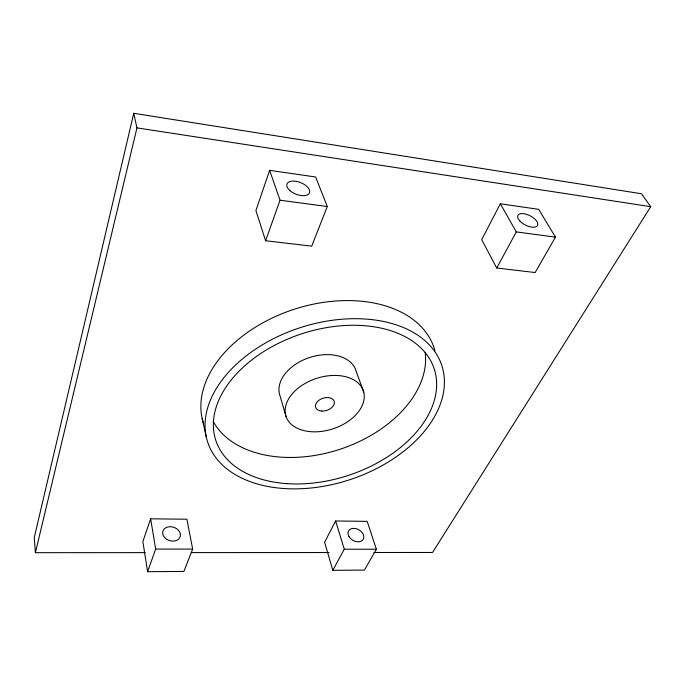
<?xml version="1.0" encoding="UTF-8"?>
<svg xmlns="http://www.w3.org/2000/svg" width="685" height="685" viewBox="0 0 685 685"><rect width="100%" height="100%" fill="white"/><g stroke="black" fill="none" stroke-linecap="round" stroke-linejoin="round"><path stroke-width="1.03" d="M373.822 552.504L432.535 552.47L650.75 206.682L641.503 193.761L133.738 113.299L34.25 537.622L35.397 552.684L145.357 552.624M35.397 552.684L136.957 127.881L133.738 113.299M150.649 518.81L142.865 541.604L147.6 571.701L183.888 571.427L192.665 549.096L186.894 519.23L150.649 518.81L155.666 549.07L147.6 571.701M269.633 170.334L255.907 210.543L265.6 240.735L311.709 246.172L327.276 206.545L315.648 177.004L269.633 170.334L280.054 200.217L265.6 240.735M335.633 520.985L324.604 542.229L332.824 570.314L364.429 570.083L376.382 549.233L367.186 521.353L335.633 520.985L344.272 549.216L332.824 570.314M500.341 203.779L481.709 239.664L496.736 268.006L535.156 272.536L555.458 237.147L538.693 209.336L500.341 203.779L516.31 231.898L555.458 237.147M496.736 268.006L516.31 231.898M191.261 552.598L328.98 552.53M155.666 549.07L192.665 549.096M344.272 549.216L376.382 549.233M280.054 200.217L327.276 206.545M136.957 127.881L650.75 206.682M363.726 392.145A40.723 26.527 -18.1 0 0 299.559 387.068A40.723 26.527 -18.1 0 0 310.759 431.687A40.723 26.527 -18.1 0 0 363.726 392.145L356.268 371.587A40.021 26.672 -18.1 0 0 310.271 357.296A40.021 26.672 -18.1 0 0 279.942 395.553L286.065 416.557M202.152 418.398L206.313 437.141M425.197 352.492A112.349 75.085 -18.1 0 1 339.52 449.428A112.349 75.085 -18.1 0 1 213.283 421.583M203.762 424.126A121.305 80.35 -18.1 0 1 295.415 308.867A121.305 80.35 -18.1 0 1 434.958 350.823M289.952 190.644A12.099 6.251 21.3 0 0 309.286 193.247A12.099 6.251 21.3 0 0 295.509 181.234A12.099 6.251 21.3 0 0 289.952 190.644M519.821 220.947A11.028 5.197 27.2 0 0 537.117 226.041A11.028 5.197 27.2 0 0 526.277 214.242A11.028 5.197 27.2 0 0 519.821 220.947M349.11 536.817A8.443 6.079 29.6 0 0 362.844 539.848A8.443 6.079 29.6 0 0 355.772 528.58A8.443 6.079 29.6 0 0 349.11 536.817M164.614 537.519A9.059 6.987 18.1 0 0 179.821 537.537A9.059 6.987 18.1 0 0 170.188 526.705A9.059 6.987 18.1 0 0 164.614 537.519M283.479 488.491A123.172 79.957 -18.1 0 0 442.647 368.376A123.172 79.957 -18.1 0 0 248.056 354.47A123.172 79.957 -18.1 0 0 283.479 488.491M287.109 483.653A114.909 74.554 -18.1 0 0 434.898 371.176A114.909 74.554 -18.1 0 0 252.996 359.017A114.909 74.554 -18.1 0 0 287.109 483.653M321.753 411.051A9.77 6.362 -18.1 0 0 334.229 401.419A9.77 6.362 -18.1 0 0 318.713 400.451A9.77 6.362 -18.1 0 0 321.753 411.051"/></g></svg>
